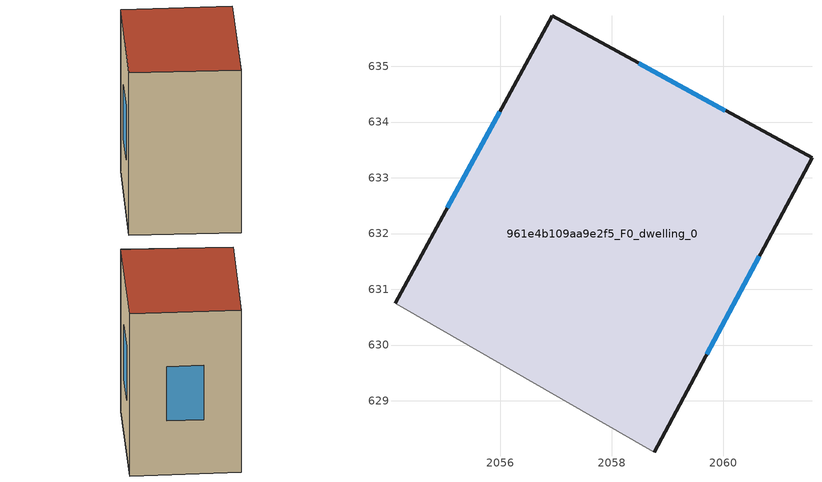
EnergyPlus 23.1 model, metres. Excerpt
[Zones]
961e4b109aa9e2f5_F0_dwelling_0
 floor ground (EU_floor_Construction): 2061.59,633.36 2058.76,628.08 2054.11,630.75 2056.93,635.91 z0
 wall outside (EU_wall_Construction): 2058.76,628.08 2061.59,633.36 2056.93,635.91 2054.11,630.75 z0:9
 wall adiabatic (EU_wall_Construction): 2054.11,630.75 2058.76,628.08 z0:9
 window (EU_Window_Construction): 2055.99,634.19 2055.05,632.47 / 2060.04,634.21 2058.49,635.06 / 2059.71,629.84 2060.65,631.6 z3:6
 roof outside (EU_roof_Construction): 2058.76,628.08 2061.59,633.36 2056.93,635.91 2054.11,630.75 z9
[Building]
EU S2 Campaign: North Axis=0; Terrain=City; Solar Distribution=FullExterior
[Site:Location]
Bologna: Latitude=44.5; Longitude=11.25; Time Zone=1; Elevation=37
[SizingPeriod:WeatherFileDays]
AnnualSizingPeriod: Begin Month=1; Begin Day of Month=1; End Month=12; End Day of Month=31; Day of Week for Start Day=Monday; Use Weather File Daylight Saving Period=No; Use Weather File Rain and Snow Indicators=No
[MATERIAL]
EU_InternalMass_Material: Roughness=MediumRough; Thickness=0.1; Conductivity=1; Density=1800; Specific Heat=900; Thermal Absorptance=0.9; Solar Absorptance=0.7; Visible Absorptance=0.7
[MATERIAL:NOMASS] Roughness=MediumRough; Thermal Absorptance=0.9; Solar Absorptance=0.7; Visible Absorptance=0.7
Name | Thermal Resistance
EU_wall_NoMass | 0.937881
EU_roof_NoMass | 0.548572
EU_floor_NoMass | 0.71348
[WINDOWMATERIAL:SIMPLEGLAZINGSYSTEM]
EU_Window_SimpleGlazing: UFactor=4.25633; Solar Heat Gain Coefficient=0.85; Visible Transmittance=0.85
[CONSTRUCTION]
EU_wall_Construction: EU_wall_NoMass
EU_roof_Construction: EU_roof_NoMass
EU_floor_Construction: EU_floor_NoMass
EU_Window_Construction: EU_Window_SimpleGlazing
EU_InternalMass_Construction: EU_InternalMass_Material
[ZONE]
961e4b109aa9e2f5_F0_dwelling_0: Type=1; Multiplier=1; Ceiling Height=autocalculate; Volume=285.053; Floor Area=autocalculate; Part of Total Floor Area=Yes
[INTERNALMASS]
961e4b109aa9e2f5_F0_dwelling_0_EU_InternalMass: Construction=EU_InternalMass_Construction; Zone or ZoneList=961e4b109aa9e2f5_F0_dwelling_0; Surface Area=31.6724
[OTHEREQUIPMENT]
EU_Step8_InternalGain_961e4b109aa9e2f5_F0_dwelling_0_f000: Fuel Type=Electricity; Zone or ZoneList or Space or SpaceList=961e4b109aa9e2f5_F0_dwelling_0; Schedule=EU_Step8_GainSchedule_961e4b109aa9e2f5_F0_dwelling_0_f000; Design Level Calculation Method=Watts/Area; Power per Zone Floor Area=1; Fraction Latent=0; Fraction Radiant=0; Fraction Lost=0; Carbon Dioxide Generation Rate=0; EndUse Subcategory=EU_Step8_InternalGains
[ZONEVENTILATION:DESIGNFLOWRATE]
EU_ConstantAir_961e4b109aa9e2f5_F0_dwelling_0: Zone or ZoneList or Space or SpaceList=961e4b109aa9e2f5_F0_dwelling_0; Schedule=EU_AlwaysOn; Design Flow Rate Calculation Method=AirChanges/Hour; Air Changes per Hour=0.687892; Ventilation Type=Natural; Fan Pressure Rise=0; Fan Total Efficiency=1; Constant Term Coefficient=1; Temperature Term Coefficient=0; Velocity Term Coefficient=0; Velocity Squared Term Coefficient=0; Minimum Indoor Temperature=-100; Maximum Indoor Temperature=100; Delta Temperature=-100; Minimum Outdoor Temperature=-100; Maximum Outdoor Temperature=100; Maximum Wind Speed=40
[HVACTEMPLATE:THERMOSTAT]
EU_HeatOnly_961e4b109aa9e2f5_F0_dwelling_0: Constant Heating Setpoint=20; Constant Cooling Setpoint=50
[HVACTEMPLATE:ZONE:IDEALLOADSAIRSYSTEM]
961e4b109aa9e2f5_F0_dwelling_0: Template Thermostat=EU_HeatOnly_961e4b109aa9e2f5_F0_dwelling_0; System Availability Schedule=EU_AlwaysOn; Maximum Heating Supply Air Temperature=50; Minimum Cooling Supply Air Temperature=13; Maximum Heating Supply Air Humidity Ratio=0.0156; Minimum Cooling Supply Air Humidity Ratio=0.0077; Heating Limit=NoLimit; Cooling Limit=NoLimit; Heating Availability Schedule=EU_AlwaysOn; Cooling Availability Schedule=EU_CoolingOff; Dehumidification Control Type=ConstantSensibleHeatRatio; Cooling Sensible Heat Ratio=0.7; Dehumidification Setpoint=60; Humidification Control Type=None; Humidification Setpoint=30; Outdoor Air Method=None; Outdoor Air Flow Rate per Person=0.00944; Outdoor Air Flow Rate per Zone Floor Area=0; Outdoor Air Flow Rate per Zone=0; Demand Controlled Ventilation Type=None; Outdoor Air Economizer Type=NoEconomizer; Heat Recovery Type=None; Sensible Heat Recovery Effectiveness=0.7; Latent Heat Recovery Effectiveness=0.65
[SIZING:ZONE]
961e4b109aa9e2f5_F0_dwelling_0: Zone Cooling Design Supply Air Temperature Input Method=SupplyAirTemperature; Zone Cooling Design Supply Air Temperature=13; Zone Heating Design Supply Air Temperature Input Method=SupplyAirTemperature; Zone Heating Design Supply Air Temperature=50; Zone Cooling Design Supply Air Humidity Ratio=0.008; Zone Heating Design Supply Air Humidity Ratio=0.008; Cooling Design Air Flow Method=DesignDay; Cooling Design Air Flow Rate=0; Cooling Minimum Air Flow per Zone Floor Area=0.000762; Cooling Minimum Air Flow=0; Cooling Minimum Air Flow Fraction=0.2; Heating Design Air Flow Method=DesignDay; Heating Design Air Flow Rate=0; Heating Maximum Air Flow per Zone Floor Area=0.002032; Heating Maximum Air Flow=0.141576; Heating Maximum Air Flow Fraction=0.3; Account for Dedicated Outdoor Air System=No; Dedicated Outdoor Air System Control Strategy=NeutralSupplyAir; Dedicated Outdoor Air Low Setpoint Temperature for Design=autosize; Dedicated Outdoor Air High Setpoint Temperature for Design=autosize; Zone Load Sizing Method=Sensible Load Only No Latent Load; Zone Latent Cooling Design Supply Air Humidity Ratio Input Method=HumidityRatioDifference; Zone Cooling Design Supply Air Humidity Ratio Difference=0.005; Zone Latent Heating Design Supply Air Humidity Ratio Input Method=HumidityRatioDifference; Zone Humidification Design Supply Air Humidity Ratio Difference=0.005
[SCHEDULE:CONSTANT]
Name | Hourly Value
EU_AlwaysOn | 1
EU_CoolingOff | 0
[SCHEDULE:FILE]
EU_Step8_GainSchedule_961e4b109aa9e2f5_F0_dwelling_0_f000: File=../../schedules/961e4b109aa9e2f5/961e4b109aa9e2f5_F0_dwelling_0_f000_gain.csv; Column Number=1; Rows to Skip at Top=0; Number of Hours of Data=8760; Column Separator=Comma; Interpolate to Timestep=No; Minutes per Item=60; Adjust Schedule for Daylight Savings=Yes
